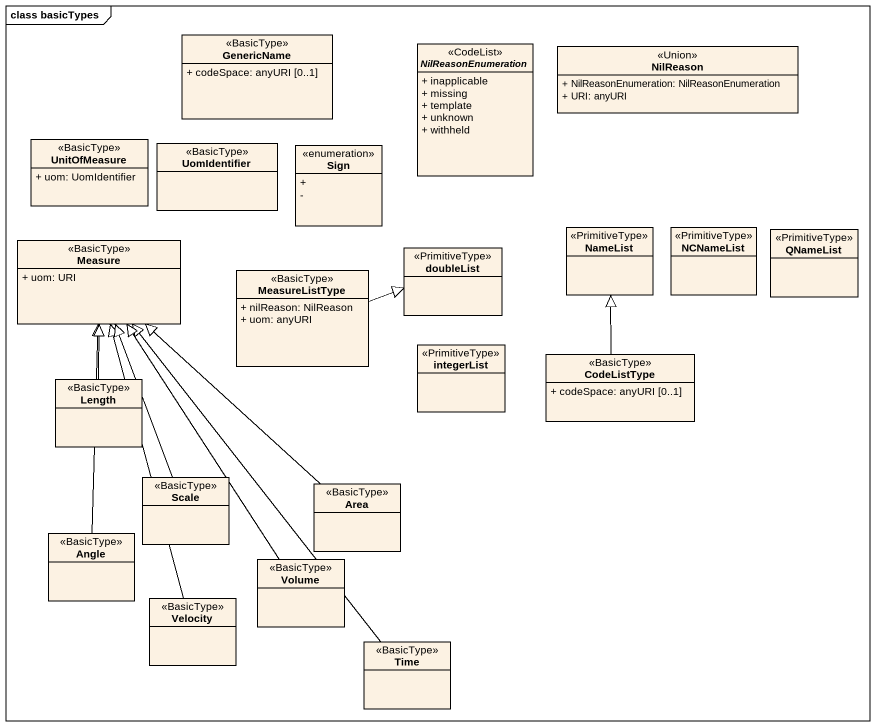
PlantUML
@startuml
mainframe class basicTypes
hide circle
hide empty members
skinparam classAttributeIconSize 0
class GenericName <<BasicType>> {
  + codeSpace: anyURI [0..1]
}
abstract class NilReasonEnumeration <<CodeList>> {
  + inapplicable
  + missing
  + template
  + unknown
  + withheld
}
class NilReason <<Union>> {
  + NilReasonEnumeration: NilReasonEnumeration
  + URI: anyURI
}
class UnitOfMeasure <<BasicType>> {
  + uom: UomIdentifier
}
class UomIdentifier <<BasicType>>
enum Sign {
  +
  -
}
class Measure <<BasicType>> {
  + uom: URI
}
class doubleList <<PrimitiveType>>
class NameList <<PrimitiveType>>
class NCNameList <<PrimitiveType>>
class QNameList <<PrimitiveType>>
class MeasureListType <<BasicType>> {
  + nilReason: NilReason
  + uom: anyURI
}
class Length <<BasicType>>
class integerList <<PrimitiveType>>
class CodeListType <<BasicType>> {
  + codeSpace: anyURI [0..1]
}
class "Scale" as Scale_ <<BasicType>>
class Area <<BasicType>>
class Angle <<BasicType>>
class Volume <<BasicType>>
class Velocity <<BasicType>>
class Time <<BasicType>>
MeasureListType -right-|> doubleList
Length -up-|> Measure
CodeListType -up-|> NameList
Scale_ -up-|> Measure
Area -up-|> Measure
Angle -up-|> Measure
Volume -up-|> Measure
Velocity -up-|> Measure
Time -up-|> Measure
@enduml
